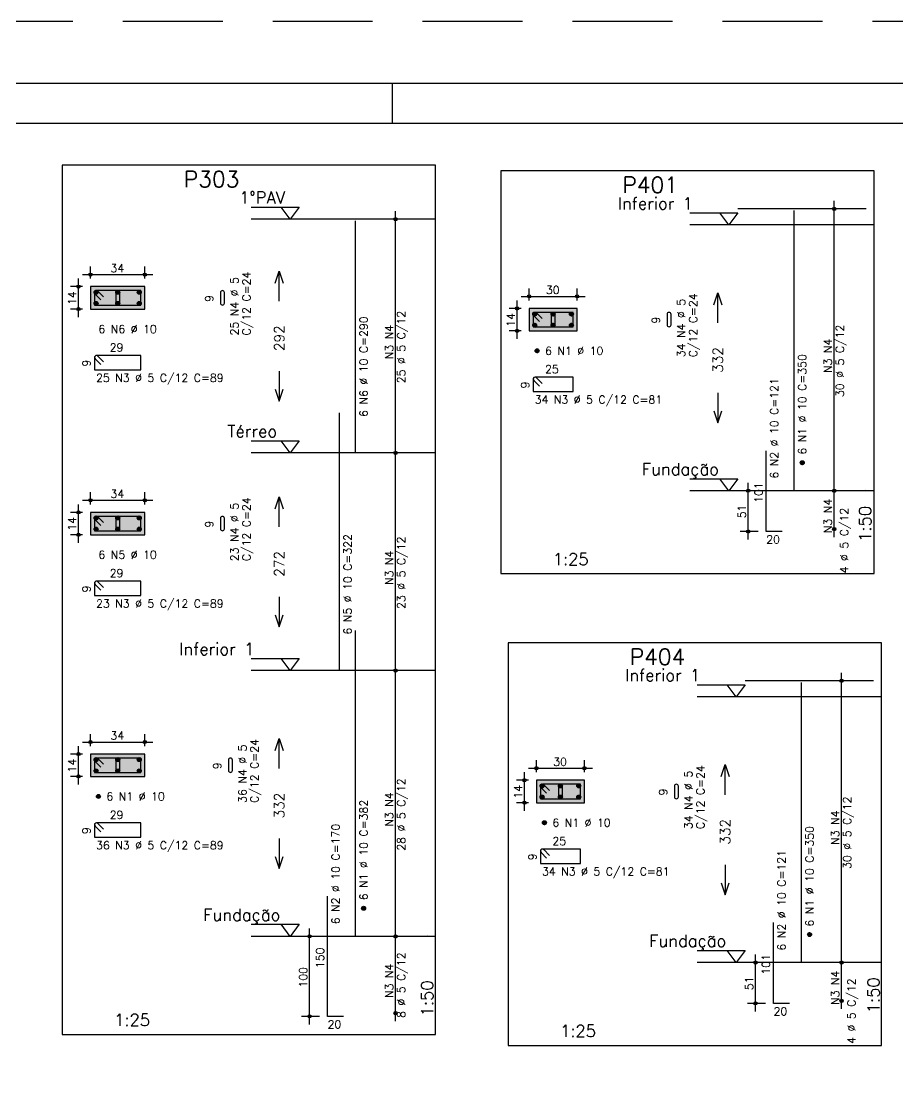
# Model space of a CAD drawing. Extents: x -1.9 to 86, y -1.2 to 61.3.
# Drawn here: x 24.77 to 46.68, y 34.61 to 61.31 of the extents above; entities that cross this region are included whole.
import ezdxf

# ---------------------------------------------------------------- set-up
doc = ezdxf.new("R2010")
doc.units = 0
doc.header["$MEASUREMENT"] = 0
doc.linetypes.add('ESTILO_TQS_0001', pattern=[0.45, 0.3, -0.15])
doc.linetypes.add('HIDDEN', pattern=[0.375, 0.25, -0.125])
doc.layers.get('0').update_dxf_attribs({"linetype": 'CONTINUOUS'})
doc.layers.get('Defpoints').update_dxf_attribs({"linetype": 'CONTINUOUS'})
for name, color, linetype in [('ARQ_FOLHA', 7, 'CONTINUOUS'), ('PENA_01', 1, 'CONTINUOUS'), ('PENA_02', 2, 'CONTINUOUS'), ('PENA_03', 3, 'CONTINUOUS'), ('PENA_04', 4, 'CONTINUOUS'), ('PENA_05', 5, 'CONTINUOUS'), ('PENA_06', 6, 'CONTINUOUS'), ('PENA_09', 254, 'CONTINUOUS'), ('PENA_10', 253, 'CONTINUOUS')]:
    doc.layers.add(name, color=color, linetype=linetype)
doc.styles.get("Standard").update_dxf_attribs({"font": 'ROMANS.SHX'})

# ---------------------------------------------------------------- blocks, each defined once
blk = doc.blocks.new('FOLHA A1 - 841 X 594')
at = {"layer": 'ARQ_FOLHA', "color": 1}
blk.add_line((-500.5, 584), (-500.5, 594), dxfattribs=at)
for points in [[(-841, 0), (0, 0), (0, 594), (-841, 594)], [(-816, 10), (-10, 10), (-10, 584), (-816, 584)]]:
    blk.add_lwpolyline(points, close=True, dxfattribs=at)
at = {"layer": 'Defpoints', "color": 8, "linetype": 'HIDDEN', "ltscale": 100}
blk.add_lwpolyline([(-860.5, 609.5), (-860.5, -15.5), (19.5, -15.5), (19.5, 609.5)], close=True, dxfattribs=at)
blk = doc.blocks.new('*U23')
blk.add_blockref('FOLHA A1 - 841 X 594', (0, 0))

msp = doc.modelspace()

# ---------------------------------------------------------------- linework, layer by layer
at = {"layer": 'PENA_01', "linetype": 'Continuous'}
for p, q in [((45.092, 49.378), (45.092, 56.818)), ((34.124, 50.322), (34.124, 56.562)), ((26.494, 54.877), (26.494, 55.177)), ((27.854, 54.877), (27.854, 55.177)), ((26.194, 53.917), (26.194, 54.877)), ((26.294, 54.977), (28.054, 54.977)), ((26.294, 54.677), (25.994, 54.677)), ((37.462, 54.333), (37.462, 54.633)), ((38.662, 54.333), (38.662, 54.633)), ((37.162, 53.373), (37.162, 54.333)), ((37.262, 54.433), (38.862, 54.433)), ((26.294, 54.117), (25.994, 54.117)), ((37.262, 54.133), (36.962, 54.133)), ((37.262, 53.573), (36.962, 53.573)), ((34.124, 44.882), (34.124, 50.722)), ((42.942, 48.358), (42.942, 49.778)), ((45.092, 48.418), (45.092, 49.778)), ((26.494, 49.237), (26.494, 49.537)), ((27.854, 49.237), (27.854, 49.537)), ((43.192, 49.578), (42.742, 49.578)), ((26.194, 48.277), (26.194, 49.237)), ((26.294, 49.337), (28.054, 49.337)), ((26.294, 49.037), (25.994, 49.037)), ((26.294, 48.477), (25.994, 48.477)), ((43.192, 48.558), (42.742, 48.558)), ((34.124, 38.242), (34.124, 45.282)), ((45.275, 37.587), (45.275, 45.027)), ((26.294, 43.297), (28.054, 43.297)), ((26.494, 43.197), (26.494, 43.497)), ((27.854, 43.197), (27.854, 43.497)), ((26.294, 42.997), (25.994, 42.997)), ((26.194, 42.237), (26.194, 43.197)), ((37.645, 42.542), (37.645, 42.842)), ((38.845, 42.542), (38.845, 42.842)), ((37.345, 41.582), (37.345, 42.542)), ((37.445, 42.642), (39.045, 42.642)), ((26.294, 42.437), (25.994, 42.437)), ((37.445, 42.342), (37.145, 42.342)), ((37.445, 41.782), (37.145, 41.782)), ((32.224, 38.442), (31.774, 38.442)), ((31.974, 36.242), (31.974, 38.642)), ((34.124, 36.322), (34.124, 38.642)), ((43.125, 36.567), (43.125, 37.987)), ((45.275, 36.627), (45.275, 37.987)), ((43.375, 37.787), (42.925, 37.787)), ((43.375, 36.767), (42.925, 36.767)), ((32.224, 36.442), (31.774, 36.442))]:
    msp.add_line(p, q, dxfattribs=at)
at = {"layer": 'PENA_01', "linetype": 'ESTILO_TQS_0001'}
for points in [[(26.494, 54.117), (27.854, 54.117), (27.854, 54.677), (26.494, 54.677), (26.494, 54.117)], [(37.462, 53.573), (38.662, 53.573), (38.662, 54.133), (37.462, 54.133), (37.462, 53.573)], [(26.494, 48.477), (27.854, 48.477), (27.854, 49.037), (26.494, 49.037), (26.494, 48.477)], [(26.494, 42.437), (27.854, 42.437), (27.854, 42.997), (26.494, 42.997), (26.494, 42.437)], [(37.645, 41.782), (38.845, 41.782), (38.845, 42.342), (37.645, 42.342), (37.645, 41.782)]]:
    msp.add_lwpolyline(points, dxfattribs=at)
at = {"layer": 'PENA_02', "linetype": 'Continuous'}
for points in [[(31.114, 54.767), (31.214, 55.067), (31.314, 54.767)], [(31.214, 54.317), (31.214, 55.067)], [(42.082, 54.223), (42.182, 54.523), (42.282, 54.223)], [(42.182, 53.773), (42.182, 54.523)], [(31.214, 52.567), (31.214, 51.817)], [(31.114, 52.117), (31.214, 51.817), (31.314, 52.117)], [(42.182, 52.023), (42.182, 51.273)], [(42.082, 51.573), (42.182, 51.273), (42.282, 51.573)], [(31.114, 49.127), (31.214, 49.427), (31.314, 49.127)], [(31.214, 48.677), (31.214, 49.427)], [(31.214, 46.927), (31.214, 46.177)], [(31.114, 46.477), (31.214, 46.177), (31.314, 46.477)], [(31.114, 43.087), (31.214, 43.387), (31.314, 43.087)], [(31.214, 42.637), (31.214, 43.387)], [(42.265, 42.432), (42.365, 42.732), (42.465, 42.432)], [(42.365, 41.982), (42.365, 42.732)], [(31.214, 40.887), (31.214, 40.137)], [(31.114, 40.437), (31.214, 40.137), (31.314, 40.437)], [(42.365, 40.232), (42.365, 39.482)], [(42.265, 39.782), (42.365, 39.482), (42.465, 39.782)]]:
    msp.add_lwpolyline(points, dxfattribs=at)
for centre, radius in [((45.092, 56.618), 0.0416), ((45.092, 56.618), 0.0208), ((34.124, 56.362), 0.0416), ((34.124, 56.362), 0.0208), ((26.494, 54.977), 0.04), ((26.494, 54.977), 0.02), ((27.854, 54.977), 0.04), ((27.854, 54.977), 0.02), ((26.194, 54.677), 0.04), ((26.194, 54.677), 0.02), ((37.462, 54.433), 0.04), ((38.662, 54.433), 0.04), ((37.462, 54.433), 0.02), ((38.662, 54.433), 0.02), ((26.194, 54.117), 0.04), ((26.194, 54.117), 0.02), ((37.162, 54.133), 0.04), ((37.162, 54.133), 0.02), ((37.162, 53.573), 0.04), ((37.162, 53.573), 0.02), ((34.124, 50.522), 0.0416), ((34.124, 50.522), 0.0416), ((34.124, 50.522), 0.0208), ((34.124, 50.522), 0.0208), ((42.942, 49.578), 0.04), ((42.942, 49.578), 0.02), ((45.092, 49.578), 0.0416), ((45.092, 49.578), 0.0416), ((45.092, 49.578), 0.0208), ((45.092, 49.578), 0.0208), ((26.494, 49.337), 0.04), ((26.494, 49.337), 0.02), ((27.854, 49.337), 0.04), ((27.854, 49.337), 0.02), ((26.194, 49.037), 0.04), ((26.194, 49.037), 0.02), ((42.942, 48.558), 0.04), ((45.092, 48.618), 0.0416), ((45.092, 48.618), 0.0208), ((26.194, 48.477), 0.04), ((26.194, 48.477), 0.02), ((42.942, 48.558), 0.02), ((34.124, 45.082), 0.0416), ((34.124, 45.082), 0.0416), ((34.124, 45.082), 0.0208), ((34.124, 45.082), 0.0208), ((45.275, 44.827), 0.0416), ((45.275, 44.827), 0.0208), ((26.494, 43.297), 0.04), ((26.494, 43.297), 0.02), ((27.854, 43.297), 0.04), ((27.854, 43.297), 0.02), ((26.194, 42.997), 0.04), ((26.194, 42.997), 0.02), ((26.194, 42.437), 0.04), ((26.194, 42.437), 0.02), ((37.645, 42.642), 0.04), ((37.645, 42.642), 0.02), ((38.845, 42.642), 0.04), ((38.845, 42.642), 0.02), ((37.345, 42.342), 0.04), ((37.345, 42.342), 0.02), ((37.345, 41.782), 0.04), ((37.345, 41.782), 0.02), ((31.974, 38.442), 0.04), ((31.974, 38.442), 0.02), ((34.124, 38.442), 0.0416), ((34.124, 38.442), 0.0416), ((34.124, 38.442), 0.0208), ((34.124, 38.442), 0.0208), ((43.125, 37.787), 0.04), ((43.125, 37.787), 0.02), ((45.275, 37.787), 0.0416), ((45.275, 37.787), 0.0416), ((45.275, 37.787), 0.0208), ((45.275, 37.787), 0.0208), ((45.275, 36.827), 0.0416), ((45.275, 36.827), 0.0208), ((43.125, 36.767), 0.04), ((43.125, 36.767), 0.02), ((31.974, 36.442), 0.04), ((31.974, 36.442), 0.02), ((34.124, 36.522), 0.0416), ((34.124, 36.522), 0.0208)]:
    msp.add_circle(centre, radius, dxfattribs=at)
at = {"layer": 'PENA_03', "linetype": 'Continuous'}
for p, q in [((45.092, 56.618), (45.092, 56.618)), ((34.124, 56.362), (34.124, 56.362)), ((26.494, 54.677), (26.494, 54.677)), ((26.494, 54.677), (26.494, 54.677)), ((26.584, 54.53), (26.641, 54.586)), ((26.584, 54.544), (26.627, 54.586)), ((26.587, 54.518), (26.652, 54.583)), ((26.592, 54.509), (26.661, 54.578)), ((26.599, 54.501), (26.669, 54.572)), ((26.606, 54.495), (26.676, 54.564)), ((26.616, 54.49), (26.68, 54.555)), ((26.627, 54.487), (26.683, 54.544)), ((26.641, 54.487), (26.683, 54.53)), ((27.124, 54.53), (27.181, 54.586)), ((27.124, 54.544), (27.167, 54.586)), ((27.127, 54.518), (27.192, 54.583)), ((27.132, 54.509), (27.201, 54.578)), ((27.139, 54.501), (27.209, 54.572)), ((27.146, 54.495), (27.216, 54.564)), ((27.156, 54.49), (27.22, 54.555)), ((27.167, 54.487), (27.223, 54.544)), ((27.181, 54.487), (27.223, 54.53)), ((27.664, 54.53), (27.721, 54.586)), ((27.664, 54.544), (27.707, 54.586)), ((27.667, 54.518), (27.732, 54.583)), ((27.672, 54.509), (27.741, 54.578)), ((27.679, 54.501), (27.749, 54.572)), ((27.686, 54.495), (27.756, 54.564)), ((27.696, 54.49), (27.76, 54.555)), ((27.707, 54.487), (27.763, 54.544)), ((27.721, 54.487), (27.763, 54.53)), ((27.854, 54.677), (27.854, 54.677)), ((26.584, 54.25), (26.641, 54.306)), ((26.584, 54.264), (26.627, 54.306)), ((26.587, 54.238), (26.652, 54.303)), ((26.592, 54.229), (26.661, 54.298)), ((26.599, 54.221), (26.669, 54.292)), ((26.606, 54.215), (26.676, 54.284)), ((26.616, 54.21), (26.68, 54.275)), ((26.627, 54.207), (26.683, 54.264)), ((26.641, 54.207), (26.683, 54.25)), ((27.124, 54.25), (27.181, 54.306)), ((27.124, 54.264), (27.167, 54.306)), ((27.127, 54.238), (27.192, 54.303)), ((27.132, 54.229), (27.201, 54.298)), ((27.139, 54.221), (27.209, 54.292)), ((27.146, 54.215), (27.216, 54.284)), ((27.156, 54.21), (27.22, 54.275)), ((27.167, 54.207), (27.223, 54.264)), ((27.181, 54.207), (27.223, 54.25)), ((27.664, 54.25), (27.721, 54.306)), ((27.664, 54.264), (27.707, 54.306)), ((27.667, 54.238), (27.732, 54.303)), ((27.672, 54.229), (27.741, 54.298)), ((27.679, 54.221), (27.749, 54.292)), ((27.686, 54.215), (27.756, 54.284)), ((27.696, 54.21), (27.76, 54.275)), ((27.707, 54.207), (27.763, 54.264)), ((27.721, 54.207), (27.763, 54.25)), ((26.494, 54.117), (26.494, 54.117)), ((37.462, 54.133), (37.462, 54.133)), ((37.462, 54.133), (37.462, 54.133)), ((37.553, 53.986), (37.609, 54.043)), ((37.553, 54), (37.595, 54.043)), ((37.556, 53.975), (37.621, 54.04)), ((37.561, 53.966), (37.63, 54.035)), ((37.567, 53.958), (37.638, 54.029)), ((37.575, 53.952), (37.644, 54.021)), ((37.584, 53.947), (37.649, 54.012)), ((37.595, 53.944), (37.652, 54)), ((37.609, 53.944), (37.652, 53.986)), ((38.013, 53.986), (38.069, 54.043)), ((38.013, 54), (38.055, 54.043)), ((38.016, 53.975), (38.081, 54.04)), ((38.021, 53.966), (38.09, 54.035)), ((38.027, 53.958), (38.098, 54.029)), ((38.035, 53.952), (38.104, 54.021)), ((38.044, 53.947), (38.109, 54.012)), ((38.055, 53.944), (38.112, 54)), ((38.069, 53.944), (38.112, 53.986)), ((38.473, 53.986), (38.529, 54.043)), ((38.473, 54), (38.515, 54.043)), ((38.476, 53.975), (38.541, 54.04)), ((38.481, 53.966), (38.55, 54.035)), ((38.487, 53.958), (38.558, 54.029)), ((38.495, 53.952), (38.564, 54.021)), ((38.504, 53.947), (38.569, 54.012)), ((38.515, 53.944), (38.572, 54)), ((38.529, 53.944), (38.572, 53.986)), ((38.662, 54.133), (38.662, 54.133)), ((37.553, 53.706), (37.609, 53.763)), ((37.553, 53.72), (37.595, 53.763)), ((37.556, 53.695), (37.621, 53.76)), ((37.561, 53.686), (37.63, 53.755)), ((37.567, 53.678), (37.638, 53.749)), ((37.575, 53.672), (37.644, 53.741)), ((37.584, 53.667), (37.649, 53.732)), ((37.595, 53.664), (37.652, 53.72)), ((37.609, 53.664), (37.652, 53.706)), ((38.013, 53.706), (38.069, 53.763)), ((38.013, 53.72), (38.055, 53.763)), ((38.016, 53.695), (38.081, 53.76)), ((38.021, 53.686), (38.09, 53.755)), ((38.027, 53.678), (38.098, 53.749)), ((38.035, 53.672), (38.104, 53.741)), ((38.044, 53.667), (38.109, 53.732)), ((38.055, 53.664), (38.112, 53.72)), ((38.069, 53.664), (38.112, 53.706)), ((38.473, 53.706), (38.529, 53.763)), ((38.473, 53.72), (38.515, 53.763)), ((38.476, 53.695), (38.541, 53.76)), ((38.481, 53.686), (38.55, 53.755)), ((38.487, 53.678), (38.558, 53.749)), ((38.495, 53.672), (38.564, 53.741)), ((38.504, 53.667), (38.569, 53.732)), ((38.515, 53.664), (38.572, 53.72)), ((38.529, 53.664), (38.572, 53.706)), ((37.462, 53.573), (37.462, 53.573)), ((37.613, 53.066), (37.669, 53.123)), ((37.613, 53.08), (37.655, 53.123)), ((37.616, 53.055), (37.681, 53.12)), ((37.621, 53.046), (37.69, 53.115)), ((37.627, 53.038), (37.698, 53.109)), ((37.635, 53.032), (37.704, 53.101)), ((37.644, 53.027), (37.709, 53.092)), ((37.655, 53.024), (37.712, 53.08)), ((37.669, 53.024), (37.712, 53.066)), ((34.124, 50.522), (34.124, 50.522)), ((34.124, 50.522), (34.124, 50.522)), ((44.243, 50.271), (44.299, 50.328)), ((44.243, 50.285), (44.285, 50.328)), ((44.246, 50.26), (44.311, 50.325)), ((44.251, 50.251), (44.32, 50.32)), ((44.257, 50.243), (44.328, 50.314)), ((44.265, 50.237), (44.334, 50.306)), ((44.274, 50.232), (44.339, 50.297)), ((44.285, 50.229), (44.342, 50.285)), ((44.299, 50.229), (44.342, 50.271)), ((43.392, 49.578), (43.392, 49.578)), ((45.092, 49.578), (45.092, 49.578)), ((45.092, 49.578), (45.092, 49.578)), ((26.494, 49.037), (26.494, 49.037)), ((26.494, 49.037), (26.494, 49.037)), ((27.854, 49.037), (27.854, 49.037)), ((45.092, 48.618), (45.092, 48.618)), ((26.494, 48.477), (26.494, 48.477)), ((43.392, 48.558), (43.392, 48.558)), ((34.124, 45.082), (34.124, 45.082)), ((34.124, 45.082), (34.124, 45.082)), ((45.275, 44.827), (45.275, 44.827)), ((26.494, 42.997), (26.494, 42.997)), ((26.494, 42.997), (26.494, 42.997)), ((27.854, 42.997), (27.854, 42.997)), ((26.494, 42.437), (26.494, 42.437)), ((37.645, 42.342), (37.645, 42.342)), ((37.645, 42.342), (37.645, 42.342)), ((37.736, 42.195), (37.792, 42.252)), ((37.736, 42.209), (37.778, 42.252)), ((37.739, 42.184), (37.803, 42.249)), ((37.743, 42.175), (37.813, 42.244)), ((37.75, 42.167), (37.82, 42.238)), ((37.758, 42.161), (37.827, 42.23)), ((37.767, 42.156), (37.832, 42.221)), ((37.778, 42.153), (37.835, 42.209)), ((37.792, 42.153), (37.835, 42.195)), ((38.196, 42.195), (38.252, 42.252)), ((38.196, 42.209), (38.238, 42.252)), ((38.199, 42.184), (38.263, 42.249)), ((38.203, 42.175), (38.273, 42.244)), ((38.21, 42.167), (38.28, 42.238)), ((38.218, 42.161), (38.287, 42.23)), ((38.227, 42.156), (38.292, 42.221)), ((38.238, 42.153), (38.295, 42.209)), ((38.252, 42.153), (38.295, 42.195)), ((38.656, 42.195), (38.712, 42.252)), ((38.656, 42.209), (38.698, 42.252)), ((38.659, 42.184), (38.723, 42.249)), ((38.663, 42.175), (38.733, 42.244)), ((38.67, 42.167), (38.74, 42.238)), ((38.678, 42.161), (38.747, 42.23)), ((38.687, 42.156), (38.752, 42.221)), ((38.698, 42.153), (38.755, 42.209)), ((38.712, 42.153), (38.755, 42.195)), ((38.845, 42.342), (38.845, 42.342)), ((37.736, 41.915), (37.792, 41.972)), ((37.736, 41.929), (37.778, 41.972)), ((37.739, 41.904), (37.803, 41.969)), ((37.743, 41.895), (37.813, 41.964)), ((37.75, 41.887), (37.82, 41.958)), ((37.758, 41.881), (37.827, 41.95)), ((37.767, 41.876), (37.832, 41.941)), ((37.778, 41.873), (37.835, 41.929)), ((37.792, 41.873), (37.835, 41.915)), ((38.196, 41.915), (38.252, 41.972)), ((38.196, 41.929), (38.238, 41.972)), ((38.199, 41.904), (38.263, 41.969)), ((38.203, 41.895), (38.273, 41.964)), ((38.21, 41.887), (38.28, 41.958)), ((38.218, 41.881), (38.287, 41.95)), ((38.227, 41.876), (38.292, 41.941)), ((38.238, 41.873), (38.295, 41.929)), ((38.252, 41.873), (38.295, 41.915)), ((38.656, 41.915), (38.712, 41.972)), ((38.656, 41.929), (38.698, 41.972)), ((38.659, 41.904), (38.723, 41.969)), ((38.663, 41.895), (38.733, 41.964)), ((38.67, 41.887), (38.74, 41.958)), ((38.678, 41.881), (38.747, 41.95)), ((38.687, 41.876), (38.752, 41.941)), ((38.698, 41.873), (38.755, 41.929)), ((38.712, 41.873), (38.755, 41.915)), ((37.645, 41.782), (37.645, 41.782)), ((37.796, 41.275), (37.852, 41.332)), ((37.796, 41.289), (37.838, 41.332)), ((37.799, 41.264), (37.863, 41.329)), ((37.803, 41.255), (37.873, 41.324)), ((37.81, 41.247), (37.88, 41.318)), ((37.818, 41.241), (37.887, 41.31)), ((37.827, 41.236), (37.892, 41.301)), ((37.838, 41.233), (37.895, 41.289)), ((37.852, 41.233), (37.895, 41.275)), ((32.424, 38.442), (32.424, 38.442)), ((34.124, 38.442), (34.124, 38.442)), ((34.124, 38.442), (34.124, 38.442)), ((44.426, 38.48), (44.482, 38.537)), ((44.426, 38.494), (44.468, 38.537)), ((44.429, 38.469), (44.493, 38.534)), ((44.433, 38.46), (44.503, 38.529)), ((44.44, 38.452), (44.51, 38.523)), ((44.448, 38.446), (44.517, 38.515)), ((44.457, 38.441), (44.522, 38.506)), ((44.468, 38.438), (44.525, 38.494)), ((44.482, 38.438), (44.525, 38.48)), ((43.575, 37.787), (43.575, 37.787)), ((45.275, 37.787), (45.275, 37.787)), ((45.275, 37.787), (45.275, 37.787)), ((43.575, 36.767), (43.575, 36.767)), ((45.275, 36.827), (45.275, 36.827)), ((32.424, 36.442), (32.424, 36.442)), ((34.124, 36.522), (34.124, 36.522))]:
    msp.add_line(p, q, dxfattribs=at)
for points in [[(25.784, 35.992), (35.124, 35.992), (35.124, 57.712), (25.784, 57.712), (25.784, 35.992)], [(36.752, 47.508), (46.092, 47.508), (46.092, 57.568), (36.752, 57.568), (36.752, 47.508)], [(30.514, 56.662), (31.714, 56.662), (31.489, 56.362), (31.264, 56.662)], [(35.124, 56.362), (30.514, 56.362)], [(41.482, 56.518), (42.682, 56.518), (42.457, 56.218), (42.232, 56.518)], [(46.092, 56.218), (41.482, 56.218)], [(26.494, 54.117), (27.854, 54.117), (27.854, 54.677), (26.494, 54.677), (26.494, 54.117)], [(37.462, 53.573), (38.662, 53.573), (38.662, 54.133), (37.462, 54.133), (37.462, 53.573)], [(30.514, 50.822), (31.714, 50.822), (31.489, 50.522), (31.264, 50.822)], [(35.124, 50.522), (30.514, 50.522)], [(41.482, 49.878), (42.682, 49.878), (42.457, 49.578), (42.232, 49.878)], [(46.092, 49.578), (41.482, 49.578)], [(26.494, 48.477), (27.854, 48.477), (27.854, 49.037), (26.494, 49.037), (26.494, 48.477)], [(36.935, 35.717), (46.275, 35.717), (46.275, 45.777), (36.935, 45.777), (36.935, 35.717)], [(30.514, 45.382), (31.714, 45.382), (31.489, 45.082), (31.264, 45.382)], [(35.124, 45.082), (30.514, 45.082)], [(41.665, 44.727), (42.865, 44.727), (42.64, 44.427), (42.415, 44.727)], [(46.275, 44.427), (41.665, 44.427)], [(26.494, 42.437), (27.854, 42.437), (27.854, 42.997), (26.494, 42.997), (26.494, 42.437)], [(37.645, 41.782), (38.845, 41.782), (38.845, 42.342), (37.645, 42.342), (37.645, 41.782)], [(30.514, 38.742), (31.714, 38.742), (31.489, 38.442), (31.264, 38.742)], [(35.124, 38.442), (30.514, 38.442)], [(41.665, 38.087), (42.865, 38.087), (42.64, 37.787), (42.415, 38.087)], [(46.275, 37.787), (41.665, 37.787)]]:
    msp.add_lwpolyline(points, dxfattribs=at)
for centre in [(26.634, 54.537), (27.174, 54.537), (27.714, 54.537), (26.634, 54.257), (27.174, 54.257), (27.714, 54.257), (37.602, 53.993), (38.062, 53.993), (38.522, 53.993), (37.602, 53.713), (38.062, 53.713), (38.522, 53.713), (37.662, 53.073), (44.292, 50.278), (26.634, 48.897), (27.174, 48.897), (27.714, 48.897), (26.634, 48.617), (27.174, 48.617), (27.714, 48.617), (26.634, 42.857), (27.174, 42.857), (27.714, 42.857), (26.634, 42.577), (27.174, 42.577), (27.714, 42.577), (37.785, 42.202), (38.245, 42.202), (38.705, 42.202), (26.694, 41.937), (37.785, 41.922), (38.245, 41.922), (38.705, 41.922), (37.845, 41.282), (33.324, 39.142), (44.475, 38.487)]:
    msp.add_circle(centre, 0.05, dxfattribs=at)
for points in [[(26.684, 54.537), (26.609, 54.58), (26.587, 54.554)], [(26.684, 54.537), (26.587, 54.554), (26.587, 54.519)], [(26.684, 54.537), (26.587, 54.519), (26.609, 54.493)], [(26.684, 54.537), (26.643, 54.586), (26.609, 54.58)], [(26.684, 54.537), (26.609, 54.493), (26.643, 54.487)], [(26.684, 54.537), (26.672, 54.569), (26.643, 54.586)], [(26.684, 54.537), (26.643, 54.487), (26.672, 54.504)], [(26.684, 54.537), (26.672, 54.504), (26.684, 54.537)], [(27.224, 54.537), (27.149, 54.58), (27.127, 54.554)], [(27.224, 54.537), (27.127, 54.554), (27.127, 54.519)], [(27.224, 54.537), (27.127, 54.519), (27.149, 54.493)], [(27.224, 54.537), (27.183, 54.586), (27.149, 54.58)], [(27.224, 54.537), (27.149, 54.493), (27.183, 54.487)], [(27.224, 54.537), (27.212, 54.569), (27.183, 54.586)], [(27.224, 54.537), (27.183, 54.487), (27.212, 54.504)], [(27.224, 54.537), (27.212, 54.504), (27.224, 54.537)], [(27.764, 54.537), (27.689, 54.58), (27.667, 54.554)], [(27.764, 54.537), (27.667, 54.554), (27.667, 54.519)], [(27.764, 54.537), (27.667, 54.519), (27.689, 54.493)], [(27.764, 54.537), (27.723, 54.586), (27.689, 54.58)], [(27.764, 54.537), (27.689, 54.493), (27.723, 54.487)], [(27.764, 54.537), (27.752, 54.569), (27.723, 54.586)], [(27.764, 54.537), (27.723, 54.487), (27.752, 54.504)], [(27.764, 54.537), (27.752, 54.504), (27.764, 54.537)], [(26.684, 54.257), (26.609, 54.3), (26.587, 54.274)], [(26.684, 54.257), (26.587, 54.274), (26.587, 54.239)], [(26.684, 54.257), (26.587, 54.239), (26.609, 54.213)], [(26.684, 54.257), (26.643, 54.306), (26.609, 54.3)], [(26.684, 54.257), (26.609, 54.213), (26.643, 54.207)], [(26.684, 54.257), (26.672, 54.289), (26.643, 54.306)], [(26.684, 54.257), (26.643, 54.207), (26.672, 54.224)], [(26.684, 54.257), (26.672, 54.224), (26.684, 54.257)], [(27.224, 54.257), (27.149, 54.3), (27.127, 54.274)], [(27.224, 54.257), (27.127, 54.274), (27.127, 54.239)], [(27.224, 54.257), (27.127, 54.239), (27.149, 54.213)], [(27.224, 54.257), (27.183, 54.306), (27.149, 54.3)], [(27.224, 54.257), (27.149, 54.213), (27.183, 54.207)], [(27.224, 54.257), (27.212, 54.289), (27.183, 54.306)], [(27.224, 54.257), (27.183, 54.207), (27.212, 54.224)], [(27.224, 54.257), (27.212, 54.224), (27.224, 54.257)], [(27.764, 54.257), (27.689, 54.3), (27.667, 54.274)], [(27.764, 54.257), (27.667, 54.274), (27.667, 54.239)], [(27.764, 54.257), (27.667, 54.239), (27.689, 54.213)], [(27.764, 54.257), (27.723, 54.306), (27.689, 54.3)], [(27.764, 54.257), (27.689, 54.213), (27.723, 54.207)], [(27.764, 54.257), (27.752, 54.289), (27.723, 54.306)], [(27.764, 54.257), (27.723, 54.207), (27.752, 54.224)], [(27.764, 54.257), (27.752, 54.224), (27.764, 54.257)], [(37.652, 53.993), (37.577, 54.037), (37.555, 54.01)], [(37.652, 53.993), (37.555, 54.01), (37.555, 53.976)], [(37.652, 53.993), (37.555, 53.976), (37.577, 53.95)], [(37.652, 53.993), (37.611, 54.043), (37.577, 54.037)], [(37.652, 53.993), (37.577, 53.95), (37.611, 53.944)], [(37.652, 53.993), (37.641, 54.026), (37.611, 54.043)], [(37.652, 53.993), (37.611, 53.944), (37.641, 53.961)], [(37.652, 53.993), (37.641, 53.961), (37.652, 53.993)], [(38.112, 53.993), (38.037, 54.037), (38.015, 54.01)], [(38.112, 53.993), (38.015, 54.01), (38.015, 53.976)], [(38.112, 53.993), (38.015, 53.976), (38.037, 53.95)], [(38.112, 53.993), (38.071, 54.043), (38.037, 54.037)], [(38.112, 53.993), (38.037, 53.95), (38.071, 53.944)], [(38.112, 53.993), (38.101, 54.026), (38.071, 54.043)], [(38.112, 53.993), (38.071, 53.944), (38.101, 53.961)], [(38.112, 53.993), (38.101, 53.961), (38.112, 53.993)], [(38.572, 53.993), (38.497, 54.037), (38.475, 54.01)], [(38.572, 53.993), (38.475, 54.01), (38.475, 53.976)], [(38.572, 53.993), (38.475, 53.976), (38.497, 53.95)], [(38.572, 53.993), (38.531, 54.043), (38.497, 54.037)], [(38.572, 53.993), (38.497, 53.95), (38.531, 53.944)], [(38.572, 53.993), (38.561, 54.026), (38.531, 54.043)], [(38.572, 53.993), (38.531, 53.944), (38.561, 53.961)], [(38.572, 53.993), (38.561, 53.961), (38.572, 53.993)], [(37.652, 53.713), (37.577, 53.757), (37.555, 53.73)], [(37.652, 53.713), (37.555, 53.73), (37.555, 53.696)], [(37.652, 53.713), (37.555, 53.696), (37.577, 53.67)], [(37.652, 53.713), (37.611, 53.763), (37.577, 53.757)], [(37.652, 53.713), (37.577, 53.67), (37.611, 53.664)], [(37.652, 53.713), (37.641, 53.746), (37.611, 53.763)], [(37.652, 53.713), (37.611, 53.664), (37.641, 53.681)], [(37.652, 53.713), (37.641, 53.681), (37.652, 53.713)], [(38.112, 53.713), (38.037, 53.757), (38.015, 53.73)], [(38.112, 53.713), (38.015, 53.73), (38.015, 53.696)], [(38.112, 53.713), (38.015, 53.696), (38.037, 53.67)], [(38.112, 53.713), (38.071, 53.763), (38.037, 53.757)], [(38.112, 53.713), (38.037, 53.67), (38.071, 53.664)], [(38.112, 53.713), (38.101, 53.746), (38.071, 53.763)], [(38.112, 53.713), (38.071, 53.664), (38.101, 53.681)], [(38.112, 53.713), (38.101, 53.681), (38.112, 53.713)], [(38.572, 53.713), (38.497, 53.757), (38.475, 53.73)], [(38.572, 53.713), (38.475, 53.73), (38.475, 53.696)], [(38.572, 53.713), (38.475, 53.696), (38.497, 53.67)], [(38.572, 53.713), (38.531, 53.763), (38.497, 53.757)], [(38.572, 53.713), (38.497, 53.67), (38.531, 53.664)], [(38.572, 53.713), (38.561, 53.746), (38.531, 53.763)], [(38.572, 53.713), (38.531, 53.664), (38.561, 53.681)], [(38.572, 53.713), (38.561, 53.681), (38.572, 53.713)], [(37.712, 53.073), (37.671, 53.123), (37.637, 53.117)], [(37.712, 53.073), (37.701, 53.106), (37.671, 53.123)], [(37.712, 53.073), (37.637, 53.117), (37.615, 53.09)], [(37.712, 53.073), (37.615, 53.09), (37.615, 53.056)], [(37.712, 53.073), (37.615, 53.056), (37.637, 53.03)], [(37.712, 53.073), (37.637, 53.03), (37.671, 53.024)], [(37.712, 53.073), (37.671, 53.024), (37.701, 53.041)], [(37.712, 53.073), (37.701, 53.041), (37.712, 53.073)], [(44.342, 50.278), (44.267, 50.322), (44.245, 50.295)], [(44.342, 50.278), (44.245, 50.295), (44.245, 50.261)], [(44.342, 50.278), (44.245, 50.261), (44.267, 50.235)], [(44.342, 50.278), (44.301, 50.328), (44.267, 50.322)], [(44.342, 50.278), (44.267, 50.235), (44.301, 50.229)], [(44.342, 50.278), (44.331, 50.311), (44.301, 50.328)], [(44.342, 50.278), (44.301, 50.229), (44.331, 50.246)], [(44.342, 50.278), (44.331, 50.246), (44.342, 50.278)], [(26.684, 48.897), (26.609, 48.94), (26.587, 48.914)], [(26.684, 48.897), (26.587, 48.914), (26.587, 48.879)], [(26.684, 48.897), (26.587, 48.879), (26.609, 48.853)], [(26.684, 48.897), (26.643, 48.946), (26.609, 48.94)], [(26.684, 48.897), (26.609, 48.853), (26.643, 48.847)], [(26.684, 48.897), (26.672, 48.929), (26.643, 48.946)], [(26.684, 48.897), (26.643, 48.847), (26.672, 48.864)], [(26.684, 48.897), (26.672, 48.864), (26.684, 48.897)], [(27.224, 48.897), (27.149, 48.94), (27.127, 48.914)], [(27.224, 48.897), (27.127, 48.914), (27.127, 48.879)], [(27.224, 48.897), (27.127, 48.879), (27.149, 48.853)], [(27.224, 48.897), (27.183, 48.946), (27.149, 48.94)], [(27.224, 48.897), (27.149, 48.853), (27.183, 48.847)], [(27.224, 48.897), (27.212, 48.929), (27.183, 48.946)], [(27.224, 48.897), (27.183, 48.847), (27.212, 48.864)], [(27.224, 48.897), (27.212, 48.864), (27.224, 48.897)], [(27.764, 48.897), (27.689, 48.94), (27.667, 48.914)], [(27.764, 48.897), (27.667, 48.914), (27.667, 48.879)], [(27.764, 48.897), (27.667, 48.879), (27.689, 48.853)], [(27.764, 48.897), (27.723, 48.946), (27.689, 48.94)], [(27.764, 48.897), (27.689, 48.853), (27.723, 48.847)], [(27.764, 48.897), (27.752, 48.929), (27.723, 48.946)], [(27.764, 48.897), (27.723, 48.847), (27.752, 48.864)], [(27.764, 48.897), (27.752, 48.864), (27.764, 48.897)], [(26.684, 48.617), (26.609, 48.66), (26.587, 48.634)], [(26.684, 48.617), (26.587, 48.634), (26.587, 48.599)], [(26.684, 48.617), (26.587, 48.599), (26.609, 48.573)], [(26.684, 48.617), (26.643, 48.666), (26.609, 48.66)], [(26.684, 48.617), (26.609, 48.573), (26.643, 48.567)], [(26.684, 48.617), (26.672, 48.649), (26.643, 48.666)], [(26.684, 48.617), (26.643, 48.567), (26.672, 48.584)], [(26.684, 48.617), (26.672, 48.584), (26.684, 48.617)], [(27.224, 48.617), (27.149, 48.66), (27.127, 48.634)], [(27.224, 48.617), (27.127, 48.634), (27.127, 48.599)], [(27.224, 48.617), (27.127, 48.599), (27.149, 48.573)], [(27.224, 48.617), (27.183, 48.666), (27.149, 48.66)], [(27.224, 48.617), (27.149, 48.573), (27.183, 48.567)], [(27.224, 48.617), (27.212, 48.649), (27.183, 48.666)], [(27.224, 48.617), (27.183, 48.567), (27.212, 48.584)], [(27.224, 48.617), (27.212, 48.584), (27.224, 48.617)], [(27.764, 48.617), (27.689, 48.66), (27.667, 48.634)], [(27.764, 48.617), (27.667, 48.634), (27.667, 48.599)], [(27.764, 48.617), (27.667, 48.599), (27.689, 48.573)], [(27.764, 48.617), (27.723, 48.666), (27.689, 48.66)], [(27.764, 48.617), (27.689, 48.573), (27.723, 48.567)], [(27.764, 48.617), (27.752, 48.649), (27.723, 48.666)], [(27.764, 48.617), (27.723, 48.567), (27.752, 48.584)], [(27.764, 48.617), (27.752, 48.584), (27.764, 48.617)], [(26.684, 42.857), (26.609, 42.9), (26.587, 42.874)], [(26.684, 42.857), (26.587, 42.874), (26.587, 42.839)], [(26.684, 42.857), (26.587, 42.839), (26.609, 42.813)], [(26.684, 42.857), (26.643, 42.906), (26.609, 42.9)], [(26.684, 42.857), (26.609, 42.813), (26.643, 42.807)], [(26.684, 42.857), (26.672, 42.889), (26.643, 42.906)], [(26.684, 42.857), (26.643, 42.807), (26.672, 42.824)], [(26.684, 42.857), (26.672, 42.824), (26.684, 42.857)], [(27.224, 42.857), (27.149, 42.9), (27.127, 42.874)], [(27.224, 42.857), (27.127, 42.874), (27.127, 42.839)], [(27.224, 42.857), (27.127, 42.839), (27.149, 42.813)], [(27.224, 42.857), (27.183, 42.906), (27.149, 42.9)], [(27.224, 42.857), (27.149, 42.813), (27.183, 42.807)], [(27.224, 42.857), (27.212, 42.889), (27.183, 42.906)], [(27.224, 42.857), (27.183, 42.807), (27.212, 42.824)], [(27.224, 42.857), (27.212, 42.824), (27.224, 42.857)], [(27.764, 42.857), (27.689, 42.9), (27.667, 42.874)], [(27.764, 42.857), (27.667, 42.874), (27.667, 42.839)], [(27.764, 42.857), (27.667, 42.839), (27.689, 42.813)], [(27.764, 42.857), (27.723, 42.906), (27.689, 42.9)], [(27.764, 42.857), (27.689, 42.813), (27.723, 42.807)], [(27.764, 42.857), (27.752, 42.889), (27.723, 42.906)], [(27.764, 42.857), (27.723, 42.807), (27.752, 42.824)], [(27.764, 42.857), (27.752, 42.824), (27.764, 42.857)], [(26.684, 42.577), (26.609, 42.62), (26.587, 42.594)], [(26.684, 42.577), (26.587, 42.594), (26.587, 42.559)], [(26.684, 42.577), (26.587, 42.559), (26.609, 42.533)], [(26.684, 42.577), (26.643, 42.626), (26.609, 42.62)], [(26.684, 42.577), (26.609, 42.533), (26.643, 42.527)], [(26.684, 42.577), (26.672, 42.609), (26.643, 42.626)], [(26.684, 42.577), (26.643, 42.527), (26.672, 42.544)], [(26.684, 42.577), (26.672, 42.544), (26.684, 42.577)], [(27.224, 42.577), (27.149, 42.62), (27.127, 42.594)], [(27.224, 42.577), (27.127, 42.594), (27.127, 42.559)], [(27.224, 42.577), (27.127, 42.559), (27.149, 42.533)], [(27.224, 42.577), (27.183, 42.626), (27.149, 42.62)], [(27.224, 42.577), (27.149, 42.533), (27.183, 42.527)], [(27.224, 42.577), (27.212, 42.609), (27.183, 42.626)], [(27.224, 42.577), (27.183, 42.527), (27.212, 42.544)], [(27.224, 42.577), (27.212, 42.544), (27.224, 42.577)], [(27.764, 42.577), (27.689, 42.62), (27.667, 42.594)], [(27.764, 42.577), (27.667, 42.594), (27.667, 42.559)], [(27.764, 42.577), (27.667, 42.559), (27.689, 42.533)], [(27.764, 42.577), (27.723, 42.626), (27.689, 42.62)], [(27.764, 42.577), (27.689, 42.533), (27.723, 42.527)], [(27.764, 42.577), (27.752, 42.609), (27.723, 42.626)], [(27.764, 42.577), (27.723, 42.527), (27.752, 42.544)], [(27.764, 42.577), (27.752, 42.544), (27.764, 42.577)], [(37.835, 42.202), (37.76, 42.246), (37.738, 42.219)], [(37.835, 42.202), (37.738, 42.219), (37.738, 42.185)], [(37.835, 42.202), (37.738, 42.185), (37.76, 42.159)], [(37.835, 42.202), (37.794, 42.252), (37.76, 42.246)], [(37.835, 42.202), (37.76, 42.159), (37.794, 42.153)], [(37.835, 42.202), (37.823, 42.235), (37.794, 42.252)], [(37.835, 42.202), (37.794, 42.153), (37.823, 42.17)], [(37.835, 42.202), (37.823, 42.17), (37.835, 42.202)], [(38.295, 42.202), (38.22, 42.246), (38.198, 42.219)], [(38.295, 42.202), (38.198, 42.219), (38.198, 42.185)], [(38.295, 42.202), (38.198, 42.185), (38.22, 42.159)], [(38.295, 42.202), (38.254, 42.252), (38.22, 42.246)], [(38.295, 42.202), (38.22, 42.159), (38.254, 42.153)], [(38.295, 42.202), (38.283, 42.235), (38.254, 42.252)], [(38.295, 42.202), (38.254, 42.153), (38.283, 42.17)], [(38.295, 42.202), (38.283, 42.17), (38.295, 42.202)], [(38.755, 42.202), (38.68, 42.246), (38.658, 42.219)], [(38.755, 42.202), (38.658, 42.219), (38.658, 42.185)], [(38.755, 42.202), (38.658, 42.185), (38.68, 42.159)], [(38.755, 42.202), (38.714, 42.252), (38.68, 42.246)], [(38.755, 42.202), (38.68, 42.159), (38.714, 42.153)], [(38.755, 42.202), (38.743, 42.235), (38.714, 42.252)], [(38.755, 42.202), (38.714, 42.153), (38.743, 42.17)], [(38.755, 42.202), (38.743, 42.17), (38.755, 42.202)], [(26.744, 41.937), (26.669, 41.98), (26.647, 41.954)], [(26.744, 41.937), (26.647, 41.954), (26.647, 41.919)], [(26.744, 41.937), (26.647, 41.919), (26.669, 41.893)], [(26.744, 41.937), (26.703, 41.986), (26.669, 41.98)], [(26.744, 41.937), (26.669, 41.893), (26.703, 41.887)], [(26.744, 41.937), (26.732, 41.969), (26.703, 41.986)], [(26.744, 41.937), (26.703, 41.887), (26.732, 41.904)], [(26.744, 41.937), (26.732, 41.904), (26.744, 41.937)], [(37.835, 41.922), (37.76, 41.966), (37.738, 41.939)], [(37.835, 41.922), (37.738, 41.939), (37.738, 41.905)], [(37.835, 41.922), (37.738, 41.905), (37.76, 41.879)], [(37.835, 41.922), (37.794, 41.972), (37.76, 41.966)], [(37.835, 41.922), (37.76, 41.879), (37.794, 41.873)], [(37.835, 41.922), (37.823, 41.955), (37.794, 41.972)], [(37.835, 41.922), (37.794, 41.873), (37.823, 41.89)], [(37.835, 41.922), (37.823, 41.89), (37.835, 41.922)], [(38.295, 41.922), (38.22, 41.966), (38.198, 41.939)], [(38.295, 41.922), (38.198, 41.939), (38.198, 41.905)], [(38.295, 41.922), (38.198, 41.905), (38.22, 41.879)], [(38.295, 41.922), (38.254, 41.972), (38.22, 41.966)], [(38.295, 41.922), (38.22, 41.879), (38.254, 41.873)], [(38.295, 41.922), (38.283, 41.955), (38.254, 41.972)], [(38.295, 41.922), (38.254, 41.873), (38.283, 41.89)], [(38.295, 41.922), (38.283, 41.89), (38.295, 41.922)], [(38.755, 41.922), (38.68, 41.966), (38.658, 41.939)], [(38.755, 41.922), (38.658, 41.939), (38.658, 41.905)], [(38.755, 41.922), (38.658, 41.905), (38.68, 41.879)], [(38.755, 41.922), (38.714, 41.972), (38.68, 41.966)], [(38.755, 41.922), (38.68, 41.879), (38.714, 41.873)], [(38.755, 41.922), (38.743, 41.955), (38.714, 41.972)], [(38.755, 41.922), (38.714, 41.873), (38.743, 41.89)], [(38.755, 41.922), (38.743, 41.89), (38.755, 41.922)], [(37.895, 41.282), (37.82, 41.326), (37.798, 41.299)], [(37.895, 41.282), (37.798, 41.299), (37.798, 41.265)], [(37.895, 41.282), (37.798, 41.265), (37.82, 41.239)], [(37.895, 41.282), (37.854, 41.332), (37.82, 41.326)], [(37.895, 41.282), (37.82, 41.239), (37.854, 41.233)], [(37.895, 41.282), (37.883, 41.315), (37.854, 41.332)], [(37.895, 41.282), (37.854, 41.233), (37.883, 41.25)], [(37.895, 41.282), (37.883, 41.25), (37.895, 41.282)], [(33.374, 39.142), (33.299, 39.185), (33.277, 39.159)], [(33.374, 39.142), (33.277, 39.159), (33.277, 39.124)], [(33.374, 39.142), (33.277, 39.124), (33.299, 39.098)], [(33.374, 39.142), (33.333, 39.191), (33.299, 39.185)], [(33.374, 39.142), (33.299, 39.098), (33.333, 39.092)], [(33.374, 39.142), (33.362, 39.174), (33.333, 39.191)], [(33.374, 39.142), (33.333, 39.092), (33.362, 39.109)], [(33.374, 39.142), (33.362, 39.109), (33.374, 39.142)], [(44.525, 38.487), (44.45, 38.531), (44.428, 38.504)], [(44.525, 38.487), (44.428, 38.504), (44.428, 38.47)], [(44.525, 38.487), (44.428, 38.47), (44.45, 38.444)], [(44.525, 38.487), (44.484, 38.537), (44.45, 38.531)], [(44.525, 38.487), (44.45, 38.444), (44.484, 38.438)], [(44.525, 38.487), (44.513, 38.52), (44.484, 38.537)], [(44.525, 38.487), (44.484, 38.438), (44.513, 38.455)], [(44.525, 38.487), (44.513, 38.455), (44.525, 38.487)]]:
    msp.add_solid(points, dxfattribs=at)
at = {"layer": 'PENA_04', "linetype": 'Continuous'}
for p, q in [((26.594, 54.527), (26.594, 54.217)), ((26.609, 54.491), (26.75, 54.35)), ((27.754, 54.577), (26.644, 54.577)), ((26.821, 54.421), (26.679, 54.562)), ((27.124, 54.527), (27.124, 54.267)), ((27.224, 54.327), (27.224, 54.527)), ((27.224, 54.267), (27.224, 54.467)), ((27.754, 54.217), (27.754, 54.577)), ((26.594, 54.217), (27.754, 54.217)), ((37.562, 53.983), (37.562, 53.673)), ((37.577, 53.948), (37.718, 53.807)), ((38.562, 54.033), (37.612, 54.033)), ((37.789, 53.877), (37.648, 54.019)), ((38.012, 53.983), (38.012, 53.723)), ((38.112, 53.783), (38.112, 53.983)), ((38.112, 53.723), (38.112, 53.923)), ((38.562, 53.673), (38.562, 54.033)), ((37.562, 53.673), (38.562, 53.673)), ((26.594, 48.887), (26.594, 48.577)), ((26.609, 48.851), (26.75, 48.71)), ((27.754, 48.937), (26.644, 48.937)), ((26.821, 48.781), (26.679, 48.922)), ((27.124, 48.887), (27.124, 48.627)), ((27.224, 48.687), (27.224, 48.887)), ((27.754, 48.577), (27.754, 48.937)), ((27.224, 48.627), (27.224, 48.827)), ((26.594, 48.577), (27.754, 48.577)), ((26.594, 42.847), (26.594, 42.537)), ((26.609, 42.811), (26.75, 42.67)), ((27.754, 42.897), (26.644, 42.897)), ((26.821, 42.741), (26.679, 42.882)), ((27.124, 42.847), (27.124, 42.587)), ((27.224, 42.647), (27.224, 42.847)), ((27.224, 42.587), (27.224, 42.787)), ((27.754, 42.537), (27.754, 42.897)), ((26.594, 42.537), (27.754, 42.537)), ((37.745, 42.192), (37.745, 41.882)), ((38.745, 42.242), (37.795, 42.242)), ((37.972, 42.086), (37.83, 42.228)), ((38.195, 42.192), (38.195, 41.932)), ((38.295, 41.992), (38.295, 42.192)), ((38.745, 41.882), (38.745, 42.242)), ((37.76, 42.157), (37.901, 42.016)), ((38.295, 41.932), (38.295, 42.132)), ((37.745, 41.882), (38.745, 41.882))]:
    msp.add_line(p, q, dxfattribs=at)
for centre, start, end in [((26.644, 54.527), 45, 180), ((26.644, 54.527), 90, 225), ((27.174, 54.527), 0, 180), ((27.174, 54.267), 180, 0), ((37.612, 53.983), 45, 180), ((37.612, 53.983), 90, 225), ((38.062, 53.983), 0, 180), ((38.062, 53.723), 180, 0), ((26.644, 48.887), 45, 180), ((26.644, 48.887), 90, 225), ((27.174, 48.887), 0, 180), ((27.174, 48.627), 180, 0), ((26.644, 42.847), 45, 180), ((26.644, 42.847), 90, 225), ((27.174, 42.847), 0, 180), ((27.174, 42.587), 180, 0), ((37.795, 42.192), 45, 180), ((37.795, 42.192), 90, 225), ((38.245, 42.192), 0, 180), ((38.245, 41.932), 180, 0)]:
    msp.add_arc(centre, 0.05, start, end, dxfattribs=at)
at = {"layer": 'PENA_05', "linetype": 'Continuous'}
for p, q in [((44.092, 49.578), (44.092, 56.578)), ((33.124, 50.522), (33.124, 56.322)), ((29.744, 54.527), (29.744, 54.267)), ((29.844, 54.327), (29.844, 54.527)), ((29.844, 54.267), (29.844, 54.467)), ((40.912, 53.983), (40.912, 53.723)), ((41.012, 53.783), (41.012, 53.983)), ((41.012, 53.723), (41.012, 53.923)), ((26.594, 52.907), (26.594, 52.597)), ((26.609, 52.871), (26.75, 52.73)), ((27.754, 52.957), (26.644, 52.957)), ((26.821, 52.801), (26.679, 52.942)), ((27.754, 52.597), (27.754, 52.957)), ((26.594, 52.597), (27.754, 52.597)), ((37.562, 52.363), (37.562, 52.053)), ((37.577, 52.328), (37.718, 52.187)), ((38.562, 52.413), (37.612, 52.413)), ((37.789, 52.257), (37.648, 52.399)), ((38.562, 52.053), (38.562, 52.413)), ((37.562, 52.053), (38.562, 52.053)), ((32.724, 45.082), (32.724, 51.522)), ((43.392, 48.558), (43.392, 50.578)), ((29.744, 48.887), (29.744, 48.627)), ((29.844, 48.687), (29.844, 48.887)), ((29.844, 48.627), (29.844, 48.827)), ((43.792, 48.558), (43.392, 48.558)), ((26.594, 47.267), (26.594, 46.957)), ((27.754, 47.317), (26.644, 47.317)), ((26.821, 47.161), (26.679, 47.302)), ((27.754, 46.957), (27.754, 47.317)), ((26.609, 47.231), (26.75, 47.09)), ((26.594, 46.957), (27.754, 46.957)), ((33.124, 38.442), (33.124, 46.082)), ((44.275, 37.787), (44.275, 44.787)), ((29.944, 42.847), (29.944, 42.587)), ((30.044, 42.647), (30.044, 42.847)), ((30.044, 42.587), (30.044, 42.787)), ((41.095, 42.192), (41.095, 41.932)), ((41.195, 41.992), (41.195, 42.192)), ((41.195, 41.932), (41.195, 42.132)), ((26.594, 41.227), (26.594, 40.917)), ((26.609, 41.191), (26.75, 41.05)), ((27.754, 41.277), (26.644, 41.277)), ((26.821, 41.121), (26.679, 41.262)), ((27.754, 40.917), (27.754, 41.277)), ((26.594, 40.917), (27.754, 40.917)), ((38.745, 40.622), (37.795, 40.622)), ((37.972, 40.466), (37.83, 40.608)), ((38.745, 40.262), (38.745, 40.622)), ((37.745, 40.572), (37.745, 40.262)), ((37.76, 40.537), (37.901, 40.396)), ((37.745, 40.262), (38.745, 40.262)), ((32.424, 36.442), (32.424, 39.442)), ((43.575, 36.767), (43.575, 38.787)), ((43.975, 36.767), (43.575, 36.767)), ((32.824, 36.442), (32.424, 36.442))]:
    msp.add_line(p, q, dxfattribs=at)
for centre, start, end in [((29.794, 54.527), 0, 180), ((29.794, 54.267), 180, 0), ((40.962, 53.983), 0, 180), ((40.962, 53.723), 180, 0), ((26.644, 52.907), 45, 180), ((26.644, 52.907), 90, 225), ((37.612, 52.363), 45, 180), ((37.612, 52.363), 90, 225), ((29.794, 48.887), 0, 180), ((29.794, 48.627), 180, 0), ((26.644, 47.267), 45, 180), ((26.644, 47.267), 90, 225), ((29.994, 42.847), 0, 180), ((29.994, 42.587), 180, 0), ((41.145, 42.192), 0, 180), ((41.145, 41.932), 180, 0), ((26.644, 41.227), 45, 180), ((26.644, 41.227), 90, 225), ((37.795, 40.572), 45, 180), ((37.795, 40.572), 90, 225)]:
    msp.add_arc(centre, 0.05, start, end, dxfattribs=at)
at = {"layer": 'PENA_09', "linetype": 'Continuous'}
for points in [[(45.892, 56.618), (42.682, 56.618)], [(45.892, 56.618), (42.682, 56.618)], [(46.075, 44.827), (42.865, 44.827)], [(46.075, 44.827), (42.865, 44.827)]]:
    msp.add_lwpolyline(points, dxfattribs=at)
at = {"layer": 'PENA_10', "linetype": 'Continuous'}
for points in [[(26.494, 54.117), (27.854, 54.117), (27.854, 54.677)], [(26.494, 54.117), (27.854, 54.677), (26.494, 54.677)], [(26.494, 54.117), (26.494, 54.677), (26.494, 54.117)], [(37.462, 53.573), (38.662, 53.573), (38.662, 54.133)], [(37.462, 53.573), (38.662, 54.133), (37.462, 54.133)], [(37.462, 53.573), (37.462, 54.133), (37.462, 53.573)], [(26.494, 48.477), (27.854, 48.477), (27.854, 49.037)], [(26.494, 48.477), (27.854, 49.037), (26.494, 49.037)], [(26.494, 48.477), (26.494, 49.037), (26.494, 48.477)], [(26.494, 42.437), (27.854, 42.437), (27.854, 42.997)], [(26.494, 42.437), (27.854, 42.997), (26.494, 42.997)], [(26.494, 42.437), (26.494, 42.997), (26.494, 42.437)], [(37.645, 41.782), (38.845, 41.782), (38.845, 42.342)], [(37.645, 41.782), (38.845, 42.342), (37.645, 42.342)], [(37.645, 41.782), (37.645, 42.342), (37.645, 41.782)]]:
    msp.add_solid(points, dxfattribs=at)

# ---------------------------------------------------------------- block references
at = {"xscale": 0.09999999999999938, "yscale": 0.09999999999999938, "zscale": 0.09999999999999938}
msp.add_blockref('*U23', (84.1, 0.356), dxfattribs=at)

# ---------------------------------------------------------------- texts
at = {"layer": 'PENA_02', "linetype": 'Continuous'}
for s, height, p in [('292', 0.25, (31.339, 53.067)), ('332', 0.25, (42.307, 52.523)), ('1:50', 0.3, (46.013, 48.298)), ('272', 0.25, (31.339, 47.427)), ('332', 0.25, (31.339, 41.387)), ('332', 0.25, (42.49, 40.732)), ('1:50', 0.3, (46.225, 36.519)), ('1:50', 0.3, (35.064, 36.442))]:
    msp.add_text(s, height=height, rotation=90, dxfattribs=at).set_placement(p)
for p in [(38.052, 47.718), (27.084, 36.202), (38.235, 35.927)]:
    msp.add_text('1:25', height=0.3, dxfattribs=at).set_placement(p)
at = {"layer": 'PENA_03', "linetype": 'Continuous'}
for s, height, p in [('1%%dPAV', 0.3, (30.214, 56.752)), ('Inferior 1', 0.3, (39.682, 56.608)), ('5', 0.01, (34.914, 56.362)), ('2', 0.01, (45.882, 56.218)), ('34', 0.2, (26.994, 55.037)), ('30', 0.2, (37.882, 54.493)), ('6 N6 %%c 10', 0.2, (26.694, 53.517)), ('29', 0.2, (26.974, 53.057)), ('6 N1 %%c 10', 0.2, (37.862, 52.973)), ('25', 0.2, (37.862, 52.513)), ('25 N3 %%c 5 C/12 C=89', 0.2, (26.634, 52.297)), ('34 N3 %%c 5 C/12 C=81', 0.2, (37.602, 51.753)), ('Térreo', 0.3, (29.914, 50.912)), ('4', 0.01, (34.914, 50.522)), ('Fundação', 0.3, (40.282, 49.968)), ('34', 0.2, (26.994, 49.397)), ('1', 0.01, (45.882, 49.578)), ('20', 0.2, (43.392, 48.258)), ('6 N5 %%c 10', 0.2, (26.694, 47.877)), ('29', 0.2, (26.974, 47.417)), ('23 N3 %%c 5 C/12 C=89', 0.2, (26.634, 46.657)), ('Inferior 1', 0.3, (28.714, 45.472)), ('Inferior 1', 0.3, (39.865, 44.817)), ('3', 0.01, (34.914, 45.082)), ('2', 0.01, (46.065, 44.427)), ('34', 0.2, (26.994, 43.357)), ('30', 0.2, (38.065, 42.702)), ('6 N1 %%c 10', 0.2, (26.894, 41.837)), ('29', 0.2, (26.974, 41.377)), ('6 N1 %%c 10', 0.2, (38.045, 41.182)), ('36 N3 %%c 5 C/12 C=89', 0.2, (26.634, 40.617)), ('25', 0.2, (38.045, 40.722)), ('34 N3 %%c 5 C/12 C=81', 0.2, (37.785, 39.962)), ('Fundação', 0.3, (29.314, 38.832)), ('1', 0.01, (34.914, 38.442)), ('Fundação', 0.3, (40.465, 38.177)), ('1', 0.01, (46.065, 37.787)), ('20', 0.2, (43.575, 36.467)), ('20', 0.2, (32.424, 36.142))]:
    msp.add_text(s, height=height, dxfattribs=at).set_placement(p)
for s, p in [('C/12 C=24', (30.494, 53.457)), ('25 N4 %%c 5', (30.194, 53.457)), ('14', (26.134, 54.217)), ('C/12 C=24', (41.662, 52.913)), ('9', (29.564, 54.297)), ('34 N4 %%c 5', (41.362, 52.913)), ('25 %%c 5 C/12', (34.364, 52.262)), ('14', (37.102, 53.673)), ('6 N6 %%c 10 C=290', (33.424, 51.422)), ('N3 N4', (34.064, 52.862)), ('9', (40.732, 53.753)), ('30 %%c 5 C/12', (45.332, 51.918)), ('N3 N4', (45.032, 52.518)), ('6 N1 %%c 10 C=350', (44.392, 50.478)), ('9', (26.494, 52.677)), ('9', (37.462, 52.133)), ('6 N2 %%c 10 C=121', (43.692, 49.878)), ('101', (43.302, 49.273)), ('C/12 C=24', (30.494, 47.817)), ('23 N4 %%c 5', (30.194, 47.817)), ('51', (42.882, 48.888)), ('N3 N4', (45.032, 48.518)), ('4 %%c 5 C/12', (45.442, 47.511)), ('14', (26.134, 48.577)), ('9', (29.564, 48.657)), ('6 N5 %%c 10 C=322', (33.024, 45.982)), ('23 %%c 5 C/12', (34.364, 46.622)), ('N3 N4', (34.064, 47.222)), ('9', (26.494, 47.037)), ('C/12 C=24', (30.694, 41.777)), ('36 N4 %%c 5', (30.394, 41.777)), ('14', (26.134, 42.537)), ('9', (29.764, 42.617)), ('34 N4 %%c 5', (41.545, 41.122)), ('C/12 C=24', (41.845, 41.122)), ('28 %%c 5 C/12', (34.364, 40.582)), ('14', (37.285, 41.882)), ('N3 N4', (34.064, 41.182)), ('9', (40.915, 41.962)), ('30 %%c 5 C/12', (45.515, 40.127)), ('6 N1 %%c 10 C=382', (33.424, 39.342)), ('N3 N4', (45.215, 40.727)), ('9', (26.494, 40.997)), ('6 N2 %%c 10 C=170', (32.724, 38.742)), ('6 N1 %%c 10 C=350', (44.575, 38.687)), ('9', (37.645, 40.342)), ('6 N2 %%c 10 C=121', (43.875, 38.087)), ('150', (32.334, 37.647)), ('8 %%c 5 C/12', (34.364, 36.402)), ('101', (43.485, 37.482)), ('100', (31.914, 37.162)), ('N3 N4', (34.064, 36.902)), ('N3 N4', (45.215, 36.727)), ('51', (43.065, 37.097)), ('4 %%c 5 C/12', (45.622, 35.755))]:
    msp.add_text(s, height=0.2, rotation=90, dxfattribs=at).set_placement(p)
at = {"layer": 'PENA_06', "linetype": 'Continuous'}
for s, p in [('P303', (28.829, 57.162)), ('P401', (39.797, 57.018)), ('P404', (39.98, 45.227))]:
    msp.add_text(s, height=0.4, dxfattribs=at).set_placement(p)

doc.saveas('drawing.dxf')
